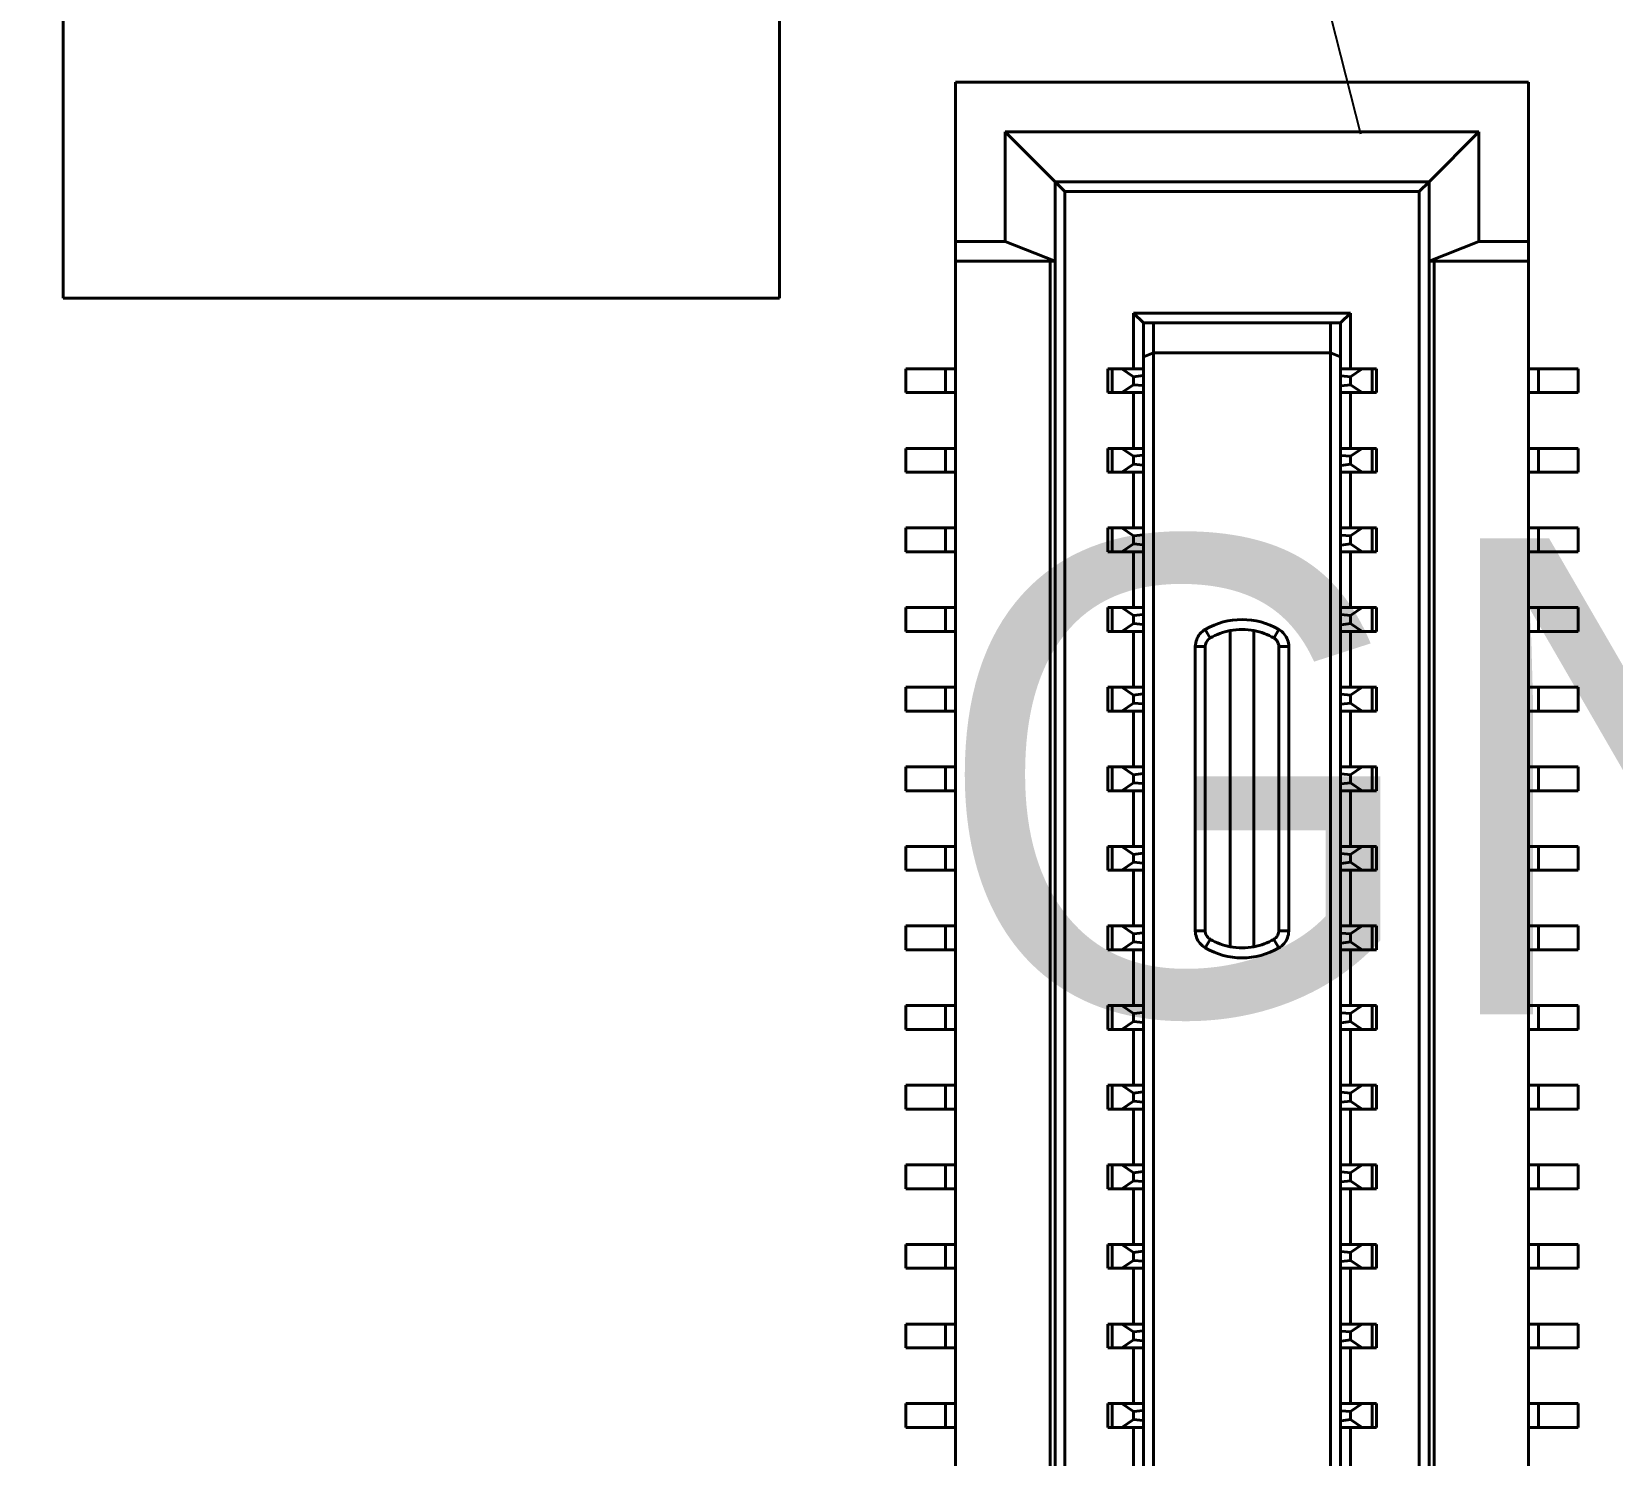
# Model space of a CAD drawing. Header units: millimetres. Extents: x 15 to 205, y 5 to 292.
# Drawn here: x 95.84 to 103.79, y 195.48 to 202.63 of the extents above; entities that cross this region are included whole.
import ezdxf

# ---------------------------------------------------------------- set-up
doc = ezdxf.new("R2010")
doc.units = ezdxf.units.MM
doc.layers.add('Annotations', color=7, linetype='Continuous')
doc.layers.add('Geometries', color=7, linetype='Continuous')
doc.dimstyles.new('ISO-25', dxfattribs={"dimtxt": 2.5, "dimasz": 2.5, "dimexe": 1.25, "dimexo": 0.625, "dimtad": 1, "dimtxsty": 'Standard', "dimcen": 2.5, "dimadec": 0, "dimazin": 0, "dimtfac": 1, "dimtmove": 0, "dimatfit": 3, "dimfxl": 1, "dimarcsym": 0})

msp = doc.modelspace()

# ---------------------------------------------------------------- linework, layer by layer
at = {"layer": 'Geometries', "linetype": 'Continuous', "lineweight": 40}
for p, q in [((96, 201.295), (96, 205.395)), ((99.6, 205.395), (99.6, 201.295)), ((100.485, 202.38), (100.485, 201.58)), ((103.365, 202.38), (100.485, 202.38)), ((103.365, 202.38), (103.365, 201.58)), ((100.735, 202.13), (100.735, 201.58)), ((103.115, 202.13), (100.735, 202.13)), ((100.735, 202.13), (100.985, 201.88)), ((103.115, 202.13), (102.865, 201.88)), ((103.115, 202.13), (103.115, 201.58)), ((100.985, 201.88), (100.985, 201.48)), ((102.865, 201.88), (100.985, 201.88)), ((100.985, 201.88), (101.035, 201.83)), ((102.815, 201.83), (101.035, 201.83)), ((101.035, 190.33), (101.035, 201.83)), ((102.815, 201.83), (102.865, 201.88)), ((102.815, 190.33), (102.815, 201.83)), ((102.865, 201.48), (102.865, 201.88)), ((100.485, 201.58), (100.485, 201.48)), ((100.735, 201.58), (100.485, 201.58)), ((100.735, 201.58), (100.985, 201.48)), ((103.115, 201.58), (102.865, 201.48)), ((103.115, 201.58), (103.365, 201.58)), ((103.365, 201.58), (103.365, 201.48)), ((100.485, 200.94), (100.485, 201.48)), ((100.96, 201.48), (100.485, 201.48)), ((100.96, 201.48), (100.96, 190.68)), ((100.96, 201.48), (100.985, 201.48)), ((100.985, 190.68), (100.985, 201.48)), ((102.865, 190.68), (102.865, 201.48)), ((102.89, 201.48), (102.865, 201.48)), ((102.89, 190.68), (102.89, 201.48)), ((103.365, 201.48), (102.89, 201.48)), ((103.365, 201.48), (103.365, 200.94)), ((99.6, 201.295), (96, 201.295)), ((102.47, 201.22), (101.38, 201.22)), ((101.38, 200.94), (101.38, 201.22)), ((101.43, 201.17), (101.38, 201.22)), ((102.42, 201.17), (102.47, 201.22)), ((102.47, 201.22), (102.47, 200.94)), ((101.43, 201.17), (101.48, 201.17)), ((101.43, 201.17), (101.43, 200.9993)), ((101.48, 201.17), (102.37, 201.17)), ((101.48, 201.17), (101.48, 201.02)), ((102.37, 201.17), (102.37, 201.02)), ((102.42, 201.17), (102.37, 201.17)), ((102.42, 201.17), (102.42, 200.9993)), ((101.43, 200.9993), (101.48, 201.02)), ((101.43, 200.94), (101.43, 200.9993)), ((101.48, 201.02), (102.37, 201.02)), ((101.48, 201.02), (101.48, 191.14)), ((102.42, 200.9993), (102.37, 201.02)), ((102.37, 191.14), (102.37, 201.02)), ((102.42, 200.9993), (102.42, 200.94)), ((100.235, 200.94), (100.235, 200.82)), ((100.235, 200.94), (100.435, 200.94)), ((100.485, 200.94), (100.435, 200.94)), ((100.435, 200.94), (100.435, 200.82)), ((100.485, 200.82), (100.485, 200.94)), ((101.25, 200.94), (101.25, 200.82)), ((101.25, 200.94), (101.2718, 200.94)), ((101.3213, 200.94), (101.2718, 200.94)), ((101.2718, 200.94), (101.2718, 200.82)), ((101.38, 200.94), (101.3213, 200.94)), ((101.38, 200.9), (101.3213, 200.94)), ((101.43, 200.94), (101.38, 200.94)), ((101.4275, 200.9059), (101.38, 200.9)), ((101.38, 200.9), (101.38, 200.86)), ((101.43, 200.82), (101.43, 200.94)), ((102.42, 200.94), (102.47, 200.94)), ((102.42, 200.94), (102.42, 200.8202)), ((102.4225, 200.9045), (102.47, 200.9)), ((102.47, 200.94), (102.5287, 200.94)), ((102.47, 200.9), (102.5287, 200.94)), ((102.47, 200.9), (102.47, 200.86)), ((102.5287, 200.94), (102.5782, 200.94)), ((102.6, 200.94), (102.5782, 200.94)), ((102.5782, 200.94), (102.5782, 200.82)), ((102.6, 200.82), (102.6, 200.94)), ((103.365, 200.94), (103.415, 200.94)), ((103.365, 200.94), (103.365, 200.82)), ((103.615, 200.94), (103.415, 200.94)), ((103.415, 200.94), (103.415, 200.82)), ((103.615, 200.94), (103.615, 200.82)), ((100.235, 200.82), (100.435, 200.82)), ((100.485, 200.82), (100.435, 200.82)), ((100.485, 200.54), (100.485, 200.82)), ((101.25, 200.82), (101.2718, 200.82)), ((101.3213, 200.82), (101.2718, 200.82)), ((101.38, 200.86), (101.3213, 200.82)), ((101.3213, 200.82), (101.38, 200.82)), ((101.4275, 200.8556), (101.38, 200.86)), ((101.38, 200.54), (101.38, 200.82)), ((101.38, 200.82), (101.43, 200.82)), ((101.43, 200.54), (101.43, 200.82)), ((102.42, 200.8202), (102.42, 200.82)), ((102.47, 200.82), (102.42, 200.82)), ((102.42, 200.82), (102.42, 200.54)), ((102.4225, 200.8541), (102.47, 200.86)), ((102.47, 200.86), (102.5287, 200.82)), ((102.47, 200.82), (102.47, 200.54)), ((102.5287, 200.82), (102.47, 200.82)), ((102.5287, 200.82), (102.5782, 200.82)), ((102.6, 200.82), (102.5782, 200.82)), ((103.365, 200.82), (103.415, 200.82)), ((103.365, 200.82), (103.365, 200.54)), ((103.615, 200.82), (103.415, 200.82)), ((100.235, 200.54), (100.435, 200.54)), ((100.235, 200.54), (100.235, 200.42)), ((100.485, 200.54), (100.435, 200.54)), ((100.435, 200.54), (100.435, 200.42)), ((100.485, 200.42), (100.485, 200.54)), ((101.25, 200.54), (101.25, 200.42)), ((101.25, 200.54), (101.2718, 200.54)), ((101.3213, 200.54), (101.2718, 200.54)), ((101.2718, 200.54), (101.2718, 200.42)), ((101.38, 200.54), (101.3213, 200.54)), ((101.38, 200.5), (101.3213, 200.54)), ((101.43, 200.54), (101.38, 200.54)), ((101.4275, 200.5059), (101.38, 200.5)), ((101.38, 200.5), (101.38, 200.46)), ((101.43, 200.42), (101.43, 200.54)), ((102.42, 200.54), (102.47, 200.54)), ((102.42, 200.54), (102.42, 200.4202)), ((102.4225, 200.5045), (102.47, 200.5)), ((102.47, 200.54), (102.5287, 200.54)), ((102.47, 200.5), (102.5287, 200.54)), ((102.47, 200.5), (102.47, 200.46)), ((102.5287, 200.54), (102.5782, 200.54)), ((102.6, 200.54), (102.5782, 200.54)), ((102.5782, 200.54), (102.5782, 200.42)), ((102.6, 200.42), (102.6, 200.54)), ((103.365, 200.54), (103.415, 200.54)), ((103.365, 200.54), (103.365, 200.42)), ((103.615, 200.54), (103.415, 200.54)), ((103.415, 200.54), (103.415, 200.42)), ((103.615, 200.54), (103.615, 200.42)), ((100.235, 200.42), (100.435, 200.42)), ((100.485, 200.42), (100.435, 200.42)), ((100.485, 200.14), (100.485, 200.42)), ((101.25, 200.42), (101.2718, 200.42)), ((101.3213, 200.42), (101.2718, 200.42)), ((101.38, 200.46), (101.3213, 200.42)), ((101.3213, 200.42), (101.3286, 200.42)), ((101.3287, 200.42), (101.3286, 200.42)), ((101.3287, 200.42), (101.38, 200.42)), ((101.4275, 200.4556), (101.38, 200.46)), ((101.38, 200.14), (101.38, 200.42)), ((101.38, 200.42), (101.43, 200.42)), ((101.43, 200.14), (101.43, 200.42)), ((102.42, 200.4202), (102.42, 200.42)), ((102.47, 200.42), (102.42, 200.42)), ((102.42, 200.42), (102.42, 200.14)), ((102.4225, 200.4541), (102.47, 200.46)), ((102.47, 200.46), (102.5287, 200.42)), ((102.47, 200.42), (102.47, 200.14)), ((102.5287, 200.42), (102.47, 200.42)), ((102.5287, 200.42), (102.5782, 200.42)), ((102.6, 200.42), (102.5782, 200.42)), ((103.365, 200.42), (103.415, 200.42)), ((103.365, 200.42), (103.365, 200.14)), ((103.615, 200.42), (103.415, 200.42)), ((100.235, 200.14), (100.435, 200.14)), ((100.235, 200.14), (100.235, 200.02)), ((100.485, 200.14), (100.435, 200.14)), ((100.435, 200.14), (100.435, 200.02)), ((100.485, 200.02), (100.485, 200.14)), ((101.25, 200.14), (101.2718, 200.14)), ((101.25, 200.14), (101.25, 200.02)), ((101.2718, 200.14), (101.2718, 200.02)), ((101.3213, 200.14), (101.2718, 200.14)), ((101.3286, 200.14), (101.3213, 200.14)), ((101.38, 200.1), (101.3213, 200.14)), ((101.3287, 200.14), (101.3286, 200.14)), ((101.38, 200.14), (101.3287, 200.14)), ((101.38, 200.14), (101.4269, 200.14)), ((101.4275, 200.1059), (101.38, 200.1)), ((101.38, 200.1), (101.38, 200.06)), ((101.43, 200.14), (101.4269, 200.14)), ((101.43, 200.02), (101.43, 200.14)), ((102.42, 200.14), (102.42, 200.1395)), ((102.42, 200.14), (102.47, 200.14)), ((102.42, 200.1395), (102.42, 200.02)), ((102.4225, 200.1045), (102.47, 200.1)), ((102.47, 200.14), (102.5287, 200.14)), ((102.47, 200.1), (102.5287, 200.14)), ((102.47, 200.1), (102.47, 200.06)), ((102.5287, 200.14), (102.5782, 200.14)), ((102.6, 200.14), (102.5782, 200.14)), ((102.5782, 200.14), (102.5782, 200.02)), ((102.6, 200.02), (102.6, 200.14)), ((103.365, 200.14), (103.365, 200.02)), ((103.365, 200.14), (103.415, 200.14)), ((103.615, 200.14), (103.415, 200.14)), ((103.415, 200.14), (103.415, 200.02)), ((103.615, 200.14), (103.615, 200.02)), ((100.235, 200.02), (100.435, 200.02)), ((100.485, 200.02), (100.435, 200.02)), ((100.485, 199.74), (100.485, 200.02)), ((101.25, 200.02), (101.2718, 200.02)), ((101.3213, 200.02), (101.2718, 200.02)), ((101.38, 200.06), (101.3213, 200.02)), ((101.3213, 200.02), (101.38, 200.02)), ((101.4275, 200.0556), (101.38, 200.06)), ((101.38, 199.74), (101.38, 200.02)), ((101.38, 200.02), (101.43, 200.02)), ((101.43, 199.74), (101.43, 200.02)), ((102.47, 200.02), (102.42, 200.02)), ((102.42, 200.02), (102.42, 199.74)), ((102.4225, 200.0541), (102.47, 200.06)), ((102.47, 200.06), (102.5287, 200.02)), ((102.47, 200.02), (102.47, 199.74)), ((102.5287, 200.02), (102.47, 200.02)), ((102.5287, 200.02), (102.5782, 200.02)), ((102.6, 200.02), (102.5782, 200.02)), ((103.365, 200.02), (103.415, 200.02)), ((103.365, 200.02), (103.365, 199.74)), ((103.615, 200.02), (103.415, 200.02)), ((100.235, 199.74), (100.435, 199.74)), ((100.235, 199.74), (100.235, 199.62)), ((100.485, 199.74), (100.435, 199.74)), ((100.435, 199.74), (100.435, 199.62)), ((100.485, 199.62), (100.485, 199.74)), ((101.25, 199.74), (101.2718, 199.74)), ((101.25, 199.74), (101.25, 199.62)), ((101.3213, 199.74), (101.2718, 199.74)), ((101.2718, 199.74), (101.2718, 199.62)), ((101.38, 199.74), (101.3213, 199.74)), ((101.38, 199.7), (101.3213, 199.74)), ((101.43, 199.74), (101.38, 199.74)), ((101.4275, 199.7059), (101.38, 199.7)), ((101.38, 199.7), (101.38, 199.66)), ((101.43, 199.62), (101.43, 199.74)), ((102.42, 199.74), (102.47, 199.74)), ((102.42, 199.74), (102.42, 199.6201)), ((102.4225, 199.7045), (102.47, 199.7)), ((102.47, 199.74), (102.5287, 199.74)), ((102.47, 199.7), (102.5287, 199.74)), ((102.47, 199.7), (102.47, 199.66)), ((102.5287, 199.74), (102.5782, 199.74)), ((102.6, 199.74), (102.5782, 199.74)), ((102.5782, 199.74), (102.5782, 199.62)), ((102.6, 199.62), (102.6, 199.74)), ((103.365, 199.74), (103.415, 199.74)), ((103.365, 199.74), (103.365, 199.62)), ((103.615, 199.74), (103.415, 199.74)), ((103.415, 199.74), (103.415, 199.62)), ((103.615, 199.74), (103.615, 199.62)), ((100.235, 199.62), (100.435, 199.62)), ((100.485, 199.62), (100.435, 199.62)), ((100.485, 199.34), (100.485, 199.62)), ((101.25, 199.62), (101.2718, 199.62)), ((101.3213, 199.62), (101.2718, 199.62)), ((101.38, 199.66), (101.3213, 199.62)), ((101.3213, 199.62), (101.3286, 199.62)), ((101.3286, 199.62), (101.3287, 199.62)), ((101.3287, 199.62), (101.38, 199.62)), ((101.4275, 199.6556), (101.38, 199.66)), ((101.38, 199.34), (101.38, 199.62)), ((101.38, 199.62), (101.43, 199.62)), ((101.43, 199.34), (101.43, 199.62)), ((101.765, 199.5871), (101.74, 199.6304)), ((101.865, 199.6243), (101.865, 198.0357)), ((101.985, 198.0357), (101.985, 199.6243)), ((102.11, 199.6304), (102.085, 199.5871)), ((102.42, 199.6201), (102.42, 199.62)), ((102.42, 199.62), (102.42, 199.34)), ((102.47, 199.62), (102.42, 199.62)), ((102.4225, 199.6541), (102.47, 199.66)), ((102.47, 199.66), (102.5287, 199.62)), ((102.47, 199.62), (102.47, 199.34)), ((102.5287, 199.62), (102.47, 199.62)), ((102.5287, 199.62), (102.5782, 199.62)), ((102.6, 199.62), (102.5782, 199.62)), ((103.365, 199.62), (103.415, 199.62)), ((103.365, 199.62), (103.365, 199.34)), ((103.615, 199.62), (103.415, 199.62)), ((101.74, 199.5438), (101.69, 199.5438)), ((101.69, 199.5438), (101.69, 198.1162)), ((101.74, 198.1162), (101.74, 199.5438)), ((102.16, 199.5438), (102.11, 199.5438)), ((102.11, 199.5438), (102.11, 198.1162)), ((102.16, 198.1162), (102.16, 199.5438)), ((100.235, 199.34), (100.435, 199.34)), ((100.235, 199.34), (100.235, 199.22)), ((100.485, 199.34), (100.435, 199.34)), ((100.435, 199.34), (100.435, 199.22)), ((100.485, 199.22), (100.485, 199.34)), ((101.25, 199.34), (101.2718, 199.34)), ((101.25, 199.34), (101.25, 199.22)), ((101.2718, 199.34), (101.2718, 199.22)), ((101.3213, 199.34), (101.2718, 199.34)), ((101.38, 199.34), (101.3213, 199.34)), ((101.38, 199.3), (101.3213, 199.34)), ((101.43, 199.34), (101.38, 199.34)), ((101.4275, 199.3059), (101.38, 199.3)), ((101.38, 199.3), (101.38, 199.26)), ((101.43, 199.22), (101.43, 199.34)), ((102.42, 199.34), (102.47, 199.34)), ((102.42, 199.34), (102.42, 199.2202)), ((102.4225, 199.3045), (102.47, 199.3)), ((102.47, 199.34), (102.5287, 199.34)), ((102.47, 199.3), (102.5287, 199.34)), ((102.47, 199.3), (102.47, 199.26)), ((102.5287, 199.34), (102.5782, 199.34)), ((102.6, 199.34), (102.5782, 199.34)), ((102.5782, 199.34), (102.5782, 199.22)), ((102.6, 199.22), (102.6, 199.34)), ((103.365, 199.34), (103.365, 199.22)), ((103.365, 199.34), (103.415, 199.34)), ((103.615, 199.34), (103.415, 199.34)), ((103.415, 199.34), (103.415, 199.22)), ((103.615, 199.34), (103.615, 199.22)), ((100.235, 199.22), (100.435, 199.22)), ((100.485, 199.22), (100.435, 199.22)), ((100.485, 198.94), (100.485, 199.22)), ((101.25, 199.22), (101.2718, 199.22)), ((101.3213, 199.22), (101.2718, 199.22)), ((101.38, 199.26), (101.3213, 199.22)), ((101.3213, 199.22), (101.38, 199.22)), ((101.4275, 199.2556), (101.38, 199.26)), ((101.38, 198.94), (101.38, 199.22)), ((101.38, 199.22), (101.43, 199.22)), ((101.43, 198.94), (101.43, 199.22)), ((102.42, 199.2202), (102.42, 199.22)), ((102.47, 199.22), (102.42, 199.22)), ((102.42, 199.22), (102.42, 198.94)), ((102.4225, 199.2541), (102.47, 199.26)), ((102.47, 199.26), (102.5287, 199.22)), ((102.47, 199.22), (102.47, 198.94)), ((102.5213, 199.22), (102.47, 199.22)), ((102.5213, 199.22), (102.5214, 199.22)), ((102.5287, 199.22), (102.5214, 199.22)), ((102.5287, 199.22), (102.5782, 199.22)), ((102.6, 199.22), (102.5782, 199.22)), ((103.365, 199.22), (103.415, 199.22)), ((103.365, 199.22), (103.365, 198.94)), ((103.615, 199.22), (103.415, 199.22)), ((100.235, 198.94), (100.435, 198.94)), ((100.235, 198.94), (100.235, 198.82)), ((100.485, 198.94), (100.435, 198.94)), ((100.435, 198.94), (100.435, 198.82)), ((100.485, 198.82), (100.485, 198.94)), ((101.25, 198.94), (101.2718, 198.94)), ((101.25, 198.94), (101.25, 198.82)), ((101.3213, 198.94), (101.2718, 198.94)), ((101.2718, 198.94), (101.2718, 198.82)), ((101.38, 198.94), (101.3213, 198.94)), ((101.38, 198.9), (101.3213, 198.94)), ((101.43, 198.94), (101.38, 198.94)), ((101.4275, 198.9059), (101.38, 198.9)), ((101.38, 198.9), (101.38, 198.86)), ((101.43, 198.82), (101.43, 198.94)), ((102.42, 198.94), (102.47, 198.94)), ((102.42, 198.94), (102.42, 198.9388)), ((102.42, 198.9388), (102.42, 198.82)), ((102.4225, 198.9045), (102.47, 198.9)), ((102.47, 198.94), (102.5287, 198.94)), ((102.47, 198.9), (102.5287, 198.94)), ((102.47, 198.9), (102.47, 198.86)), ((102.5287, 198.94), (102.5782, 198.94)), ((102.6, 198.94), (102.5782, 198.94)), ((102.5782, 198.94), (102.5782, 198.82)), ((102.6, 198.82), (102.6, 198.94)), ((103.365, 198.94), (103.415, 198.94)), ((103.365, 198.94), (103.365, 198.82)), ((103.615, 198.94), (103.415, 198.94)), ((103.415, 198.94), (103.415, 198.82)), ((103.615, 198.94), (103.615, 198.82)), ((100.235, 198.82), (100.435, 198.82)), ((100.485, 198.82), (100.435, 198.82)), ((100.485, 198.54), (100.485, 198.82)), ((101.25, 198.82), (101.2718, 198.82)), ((101.3213, 198.82), (101.2718, 198.82)), ((101.38, 198.86), (101.3213, 198.82)), ((101.3213, 198.82), (101.38, 198.82)), ((101.4275, 198.8556), (101.38, 198.86)), ((101.38, 198.54), (101.38, 198.82)), ((101.38, 198.82), (101.43, 198.82)), ((101.43, 198.54), (101.43, 198.82)), ((102.47, 198.82), (102.42, 198.82)), ((102.42, 198.82), (102.42, 198.54)), ((102.4225, 198.8541), (102.47, 198.86)), ((102.47, 198.86), (102.5287, 198.82)), ((102.47, 198.82), (102.47, 198.54)), ((102.5287, 198.82), (102.47, 198.82)), ((102.5287, 198.82), (102.5782, 198.82)), ((102.6, 198.82), (102.5782, 198.82)), ((103.365, 198.82), (103.415, 198.82)), ((103.365, 198.82), (103.365, 198.54)), ((103.615, 198.82), (103.415, 198.82)), ((100.235, 198.54), (100.435, 198.54)), ((100.235, 198.54), (100.235, 198.42)), ((100.485, 198.54), (100.435, 198.54)), ((100.435, 198.54), (100.435, 198.42)), ((100.485, 198.42), (100.485, 198.54)), ((101.25, 198.54), (101.2718, 198.54)), ((101.25, 198.54), (101.25, 198.42)), ((101.2718, 198.54), (101.2718, 198.42)), ((101.3213, 198.54), (101.2718, 198.54)), ((101.38, 198.54), (101.3213, 198.54)), ((101.38, 198.5), (101.3213, 198.54)), ((101.43, 198.54), (101.38, 198.54)), ((101.4275, 198.5059), (101.38, 198.5)), ((101.38, 198.5), (101.38, 198.46)), ((101.43, 198.42), (101.43, 198.54)), ((102.42, 198.54), (102.42, 198.5388)), ((102.42, 198.54), (102.47, 198.54)), ((102.42, 198.5388), (102.42, 198.42)), ((102.4225, 198.5045), (102.47, 198.5)), ((102.47, 198.54), (102.5287, 198.54)), ((102.47, 198.5), (102.5287, 198.54)), ((102.47, 198.5), (102.47, 198.46)), ((102.5287, 198.54), (102.5782, 198.54)), ((102.6, 198.54), (102.5782, 198.54)), ((102.5782, 198.54), (102.5782, 198.42)), ((102.6, 198.42), (102.6, 198.54)), ((103.365, 198.54), (103.415, 198.54)), ((103.365, 198.54), (103.365, 198.42)), ((103.615, 198.54), (103.415, 198.54)), ((103.415, 198.54), (103.415, 198.42)), ((103.615, 198.54), (103.615, 198.42)), ((100.235, 198.42), (100.435, 198.42)), ((100.485, 198.42), (100.435, 198.42)), ((100.485, 198.14), (100.485, 198.42)), ((101.25, 198.42), (101.2718, 198.42)), ((101.3213, 198.42), (101.2718, 198.42)), ((101.38, 198.46), (101.3213, 198.42)), ((101.3213, 198.42), (101.3285, 198.42)), ((101.3287, 198.42), (101.3285, 198.42)), ((101.3287, 198.42), (101.38, 198.42)), ((101.4275, 198.4556), (101.38, 198.46)), ((101.38, 198.14), (101.38, 198.42)), ((101.38, 198.42), (101.43, 198.42)), ((101.43, 198.14), (101.43, 198.42)), ((102.47, 198.42), (102.42, 198.42)), ((102.42, 198.42), (102.42, 198.14)), ((102.4225, 198.4541), (102.47, 198.46)), ((102.47, 198.46), (102.5287, 198.42)), ((102.47, 198.42), (102.47, 198.14)), ((102.5287, 198.42), (102.47, 198.42)), ((102.5287, 198.42), (102.5782, 198.42)), ((102.6, 198.42), (102.5782, 198.42)), ((103.365, 198.42), (103.415, 198.42)), ((103.365, 198.42), (103.365, 198.14)), ((103.615, 198.42), (103.415, 198.42)), ((100.235, 198.14), (100.435, 198.14)), ((100.235, 198.14), (100.235, 198.02)), ((100.485, 198.14), (100.435, 198.14)), ((100.435, 198.14), (100.435, 198.02)), ((100.485, 198.02), (100.485, 198.14)), ((101.25, 198.14), (101.2718, 198.14)), ((101.25, 198.14), (101.25, 198.02)), ((101.3213, 198.14), (101.2718, 198.14)), ((101.2718, 198.14), (101.2718, 198.02)), ((101.38, 198.1), (101.3213, 198.14)), ((101.38, 198.14), (101.3213, 198.14)), ((101.43, 198.14), (101.38, 198.14)), ((101.4275, 198.1059), (101.38, 198.1)), ((101.38, 198.1), (101.38, 198.06)), ((101.43, 198.02), (101.43, 198.14)), ((101.69, 198.1162), (101.74, 198.1162)), ((102.11, 198.1162), (102.16, 198.1162)), ((102.42, 198.14), (102.47, 198.14)), ((102.42, 198.14), (102.42, 198.0201)), ((102.4225, 198.1045), (102.47, 198.1)), ((102.47, 198.1), (102.5287, 198.14)), ((102.47, 198.14), (102.5287, 198.14)), ((102.47, 198.1), (102.47, 198.06)), ((102.5287, 198.14), (102.5782, 198.14)), ((102.6, 198.14), (102.5782, 198.14)), ((102.5782, 198.14), (102.5782, 198.02)), ((102.6, 198.02), (102.6, 198.14)), ((103.365, 198.14), (103.365, 198.02)), ((103.365, 198.14), (103.415, 198.14)), ((103.615, 198.14), (103.415, 198.14)), ((103.415, 198.14), (103.415, 198.02)), ((103.615, 198.14), (103.615, 198.02)), ((100.235, 198.02), (100.435, 198.02)), ((100.485, 198.02), (100.435, 198.02)), ((100.485, 197.74), (100.485, 198.02)), ((101.25, 198.02), (101.2718, 198.02)), ((101.3213, 198.02), (101.2718, 198.02)), ((101.38, 198.06), (101.3213, 198.02)), ((101.3213, 198.02), (101.38, 198.02)), ((101.4275, 198.0556), (101.38, 198.06)), ((101.38, 197.74), (101.38, 198.02)), ((101.38, 198.02), (101.43, 198.02)), ((101.43, 197.74), (101.43, 198.02)), ((101.765, 198.0729), (101.74, 198.0296)), ((102.11, 198.0296), (102.085, 198.0729)), ((102.42, 198.0201), (102.42, 198.02)), ((102.42, 198.02), (102.42, 197.74)), ((102.47, 198.02), (102.42, 198.02)), ((102.4225, 198.0541), (102.47, 198.06)), ((102.47, 198.06), (102.5287, 198.02)), ((102.47, 198.02), (102.47, 197.74)), ((102.5287, 198.02), (102.47, 198.02)), ((102.5287, 198.02), (102.5782, 198.02)), ((102.6, 198.02), (102.5782, 198.02)), ((103.365, 198.02), (103.415, 198.02)), ((103.365, 198.02), (103.365, 197.74)), ((103.615, 198.02), (103.415, 198.02)), ((100.235, 197.74), (100.435, 197.74)), ((100.235, 197.74), (100.235, 197.62)), ((100.485, 197.74), (100.435, 197.74)), ((100.435, 197.74), (100.435, 197.62)), ((100.485, 197.62), (100.485, 197.74)), ((101.25, 197.74), (101.2718, 197.74)), ((101.25, 197.74), (101.25, 197.62)), ((101.2718, 197.74), (101.2718, 197.62)), ((101.3213, 197.74), (101.2718, 197.74)), ((101.38, 197.74), (101.3213, 197.74)), ((101.38, 197.7), (101.3213, 197.74)), ((101.43, 197.74), (101.38, 197.74)), ((101.4275, 197.7059), (101.38, 197.7)), ((101.38, 197.7), (101.38, 197.66)), ((101.43, 197.62), (101.43, 197.74)), ((102.42, 197.74), (102.47, 197.74)), ((102.42, 197.74), (102.42, 197.7395)), ((102.42, 197.7395), (102.42, 197.62)), ((102.4225, 197.7045), (102.47, 197.7)), ((102.47, 197.74), (102.5287, 197.74)), ((102.47, 197.7), (102.5287, 197.74)), ((102.47, 197.7), (102.47, 197.66)), ((102.5287, 197.74), (102.5782, 197.74)), ((102.6, 197.74), (102.5782, 197.74)), ((102.5782, 197.74), (102.5782, 197.62)), ((102.6, 197.62), (102.6, 197.74)), ((103.365, 197.74), (103.415, 197.74)), ((103.365, 197.74), (103.365, 197.62)), ((103.615, 197.74), (103.415, 197.74)), ((103.415, 197.74), (103.415, 197.62)), ((103.615, 197.74), (103.615, 197.62)), ((100.235, 197.62), (100.435, 197.62)), ((100.485, 197.62), (100.435, 197.62)), ((100.485, 197.34), (100.485, 197.62)), ((101.25, 197.62), (101.2718, 197.62)), ((101.3213, 197.62), (101.2718, 197.62)), ((101.38, 197.66), (101.3213, 197.62)), ((101.3213, 197.62), (101.38, 197.62)), ((101.4275, 197.6556), (101.38, 197.66)), ((101.38, 197.34), (101.38, 197.62)), ((101.38, 197.62), (101.43, 197.62)), ((101.43, 197.34), (101.43, 197.62)), ((102.42, 197.62), (102.42, 197.34)), ((102.47, 197.62), (102.42, 197.62)), ((102.4225, 197.6541), (102.47, 197.66)), ((102.47, 197.66), (102.5287, 197.62)), ((102.47, 197.62), (102.47, 197.34)), ((102.5287, 197.62), (102.47, 197.62)), ((102.5287, 197.62), (102.5782, 197.62)), ((102.6, 197.62), (102.5782, 197.62)), ((103.365, 197.62), (103.415, 197.62)), ((103.365, 197.62), (103.365, 197.34)), ((103.615, 197.62), (103.415, 197.62)), ((100.235, 197.34), (100.435, 197.34)), ((100.235, 197.34), (100.235, 197.22)), ((100.485, 197.34), (100.435, 197.34)), ((100.435, 197.34), (100.435, 197.22)), ((100.485, 197.22), (100.485, 197.34)), ((101.25, 197.34), (101.2718, 197.34)), ((101.25, 197.34), (101.25, 197.22)), ((101.3213, 197.34), (101.2718, 197.34)), ((101.2718, 197.34), (101.2718, 197.22)), ((101.38, 197.34), (101.3213, 197.34)), ((101.38, 197.3), (101.3213, 197.34)), ((101.43, 197.34), (101.38, 197.34)), ((101.4275, 197.3059), (101.38, 197.3)), ((101.38, 197.3), (101.38, 197.26)), ((101.43, 197.22), (101.43, 197.34)), ((102.42, 197.34), (102.47, 197.34)), ((102.42, 197.34), (102.42, 197.2372)), ((102.4225, 197.3045), (102.47, 197.3)), ((102.47, 197.34), (102.5287, 197.34)), ((102.47, 197.3), (102.5287, 197.34)), ((102.47, 197.3), (102.47, 197.26)), ((102.5287, 197.34), (102.5782, 197.34)), ((102.6, 197.34), (102.5782, 197.34)), ((102.5782, 197.34), (102.5782, 197.22)), ((102.6, 197.22), (102.6, 197.34)), ((103.365, 197.34), (103.415, 197.34)), ((103.365, 197.34), (103.365, 197.22)), ((103.615, 197.34), (103.415, 197.34)), ((103.415, 197.34), (103.415, 197.22)), ((103.615, 197.34), (103.615, 197.22)), ((100.235, 197.22), (100.435, 197.22)), ((100.485, 197.22), (100.435, 197.22)), ((100.485, 196.94), (100.485, 197.22)), ((101.25, 197.22), (101.2718, 197.22)), ((101.3213, 197.22), (101.2718, 197.22)), ((101.38, 197.26), (101.3213, 197.22)), ((101.3213, 197.22), (101.3285, 197.22)), ((101.3285, 197.22), (101.3287, 197.22)), ((101.3287, 197.22), (101.38, 197.22)), ((101.4275, 197.2556), (101.38, 197.26)), ((101.38, 196.94), (101.38, 197.22)), ((101.38, 197.22), (101.43, 197.22)), ((101.43, 196.94), (101.43, 197.22)), ((102.42, 197.2372), (102.42, 197.22)), ((102.47, 197.22), (102.42, 197.22)), ((102.42, 197.22), (102.42, 196.94)), ((102.4225, 197.2541), (102.47, 197.26)), ((102.47, 197.26), (102.5287, 197.22)), ((102.47, 197.22), (102.47, 196.94)), ((102.5213, 197.22), (102.47, 197.22)), ((102.5213, 197.22), (102.5214, 197.22)), ((102.5287, 197.22), (102.5214, 197.22)), ((102.5287, 197.22), (102.5782, 197.22)), ((102.6, 197.22), (102.5782, 197.22)), ((103.365, 197.22), (103.415, 197.22)), ((103.365, 197.22), (103.365, 196.94)), ((103.615, 197.22), (103.415, 197.22)), ((100.235, 196.94), (100.435, 196.94)), ((100.235, 196.94), (100.235, 196.82)), ((100.485, 196.94), (100.435, 196.94)), ((100.435, 196.94), (100.435, 196.82)), ((100.485, 196.82), (100.485, 196.94)), ((101.25, 196.94), (101.25, 196.82)), ((101.25, 196.94), (101.2718, 196.94)), ((101.2718, 196.94), (101.2718, 196.82)), ((101.3213, 196.94), (101.2718, 196.94)), ((101.38, 196.9), (101.3213, 196.94)), ((101.38, 196.94), (101.3213, 196.94)), ((101.43, 196.94), (101.38, 196.94)), ((101.4275, 196.9059), (101.38, 196.9)), ((101.38, 196.9), (101.38, 196.86)), ((101.43, 196.82), (101.43, 196.94)), ((102.42, 196.94), (102.47, 196.94)), ((102.42, 196.94), (102.42, 196.9395)), ((102.42, 196.9395), (102.42, 196.82)), ((102.4225, 196.9045), (102.47, 196.9)), ((102.47, 196.9), (102.5287, 196.94)), ((102.47, 196.94), (102.5287, 196.94)), ((102.47, 196.9), (102.47, 196.86)), ((102.5287, 196.94), (102.5782, 196.94)), ((102.6, 196.94), (102.5782, 196.94)), ((102.5782, 196.94), (102.5782, 196.82)), ((102.6, 196.82), (102.6, 196.94)), ((103.365, 196.94), (103.415, 196.94)), ((103.365, 196.94), (103.365, 196.82)), ((103.415, 196.94), (103.415, 196.82)), ((103.615, 196.94), (103.415, 196.94)), ((103.615, 196.94), (103.615, 196.82)), ((100.235, 196.82), (100.435, 196.82)), ((100.485, 196.82), (100.435, 196.82)), ((100.485, 196.54), (100.485, 196.82)), ((101.25, 196.82), (101.2718, 196.82)), ((101.3213, 196.82), (101.2718, 196.82)), ((101.38, 196.86), (101.3213, 196.82)), ((101.3213, 196.82), (101.3285, 196.82)), ((101.3285, 196.82), (101.3287, 196.82)), ((101.3287, 196.82), (101.38, 196.82)), ((101.4275, 196.8556), (101.38, 196.86)), ((101.38, 196.54), (101.38, 196.82)), ((101.38, 196.82), (101.43, 196.82)), ((101.43, 196.54), (101.43, 196.82)), ((102.47, 196.82), (102.42, 196.82)), ((102.42, 196.82), (102.42, 196.54)), ((102.4225, 196.8541), (102.47, 196.86)), ((102.47, 196.86), (102.5287, 196.82)), ((102.47, 196.82), (102.47, 196.54)), ((102.5287, 196.82), (102.47, 196.82)), ((102.5287, 196.82), (102.5782, 196.82)), ((102.6, 196.82), (102.5782, 196.82)), ((103.365, 196.82), (103.415, 196.82)), ((103.365, 196.82), (103.365, 196.54)), ((103.615, 196.82), (103.415, 196.82)), ((100.235, 196.54), (100.435, 196.54)), ((100.235, 196.54), (100.235, 196.42)), ((100.485, 196.54), (100.435, 196.54)), ((100.435, 196.54), (100.435, 196.42)), ((100.485, 196.42), (100.485, 196.54)), ((101.25, 196.54), (101.2718, 196.54)), ((101.25, 196.54), (101.25, 196.42)), ((101.3213, 196.54), (101.2718, 196.54)), ((101.2718, 196.54), (101.2718, 196.42)), ((101.38, 196.54), (101.3213, 196.54)), ((101.38, 196.5), (101.3213, 196.54)), ((101.43, 196.54), (101.38, 196.54)), ((101.4275, 196.5059), (101.38, 196.5)), ((101.38, 196.5), (101.38, 196.46)), ((101.43, 196.42), (101.43, 196.54)), ((102.42, 196.54), (102.47, 196.54)), ((102.42, 196.54), (102.42, 196.5388)), ((102.42, 196.5388), (102.42, 196.42)), ((102.4225, 196.5045), (102.47, 196.5)), ((102.47, 196.54), (102.5287, 196.54)), ((102.47, 196.5), (102.5287, 196.54)), ((102.47, 196.5), (102.47, 196.46)), ((102.5287, 196.54), (102.5782, 196.54)), ((102.5782, 196.54), (102.5782, 196.42)), ((102.6, 196.54), (102.5782, 196.54)), ((102.6, 196.42), (102.6, 196.54)), ((103.365, 196.54), (103.365, 196.42)), ((103.365, 196.54), (103.415, 196.54)), ((103.615, 196.54), (103.415, 196.54)), ((103.415, 196.54), (103.415, 196.42)), ((103.615, 196.54), (103.615, 196.42)), ((100.235, 196.42), (100.435, 196.42)), ((100.485, 196.42), (100.435, 196.42)), ((100.485, 196.14), (100.485, 196.42)), ((101.25, 196.42), (101.2718, 196.42)), ((101.3213, 196.42), (101.2718, 196.42)), ((101.38, 196.46), (101.3213, 196.42)), ((101.3213, 196.42), (101.38, 196.42)), ((101.4275, 196.4556), (101.38, 196.46)), ((101.38, 196.14), (101.38, 196.42)), ((101.38, 196.42), (101.43, 196.42)), ((101.43, 196.14), (101.43, 196.42)), ((102.47, 196.42), (102.42, 196.42)), ((102.42, 196.42), (102.42, 196.14)), ((102.4225, 196.4541), (102.47, 196.46)), ((102.47, 196.46), (102.5287, 196.42)), ((102.47, 196.42), (102.47, 196.14)), ((102.5287, 196.42), (102.47, 196.42)), ((102.5287, 196.42), (102.5782, 196.42)), ((102.6, 196.42), (102.5782, 196.42)), ((103.365, 196.42), (103.415, 196.42)), ((103.365, 196.42), (103.365, 196.14)), ((103.615, 196.42), (103.415, 196.42)), ((100.235, 196.14), (100.435, 196.14)), ((100.235, 196.14), (100.235, 196.02)), ((100.485, 196.14), (100.435, 196.14)), ((100.435, 196.14), (100.435, 196.02)), ((100.485, 196.02), (100.485, 196.14)), ((101.25, 196.14), (101.2718, 196.14)), ((101.25, 196.14), (101.25, 196.02)), ((101.3213, 196.14), (101.2718, 196.14)), ((101.2718, 196.14), (101.2718, 196.02)), ((101.38, 196.14), (101.3213, 196.14)), ((101.38, 196.1), (101.3213, 196.14)), ((101.43, 196.14), (101.38, 196.14)), ((101.4275, 196.1059), (101.38, 196.1)), ((101.38, 196.1), (101.38, 196.06)), ((101.43, 196.02), (101.43, 196.14)), ((102.42, 196.14), (102.47, 196.14)), ((102.42, 196.14), (102.42, 196.1395)), ((102.42, 196.1395), (102.42, 196.02)), ((102.4225, 196.1045), (102.47, 196.1)), ((102.47, 196.14), (102.5287, 196.14)), ((102.47, 196.1), (102.5287, 196.14)), ((102.47, 196.1), (102.47, 196.06)), ((102.5287, 196.14), (102.5782, 196.14)), ((102.5782, 196.14), (102.5782, 196.02)), ((102.6, 196.14), (102.5782, 196.14)), ((102.6, 196.02), (102.6, 196.14)), ((103.365, 196.14), (103.415, 196.14)), ((103.365, 196.14), (103.365, 196.02)), ((103.415, 196.14), (103.415, 196.02)), ((103.615, 196.14), (103.415, 196.14)), ((103.615, 196.14), (103.615, 196.02)), ((101.38, 196.06), (101.3213, 196.02)), ((101.4275, 196.0556), (101.38, 196.06)), ((102.4225, 196.0541), (102.47, 196.06)), ((102.47, 196.06), (102.5287, 196.02)), ((100.235, 196.02), (100.435, 196.02)), ((100.485, 196.02), (100.435, 196.02)), ((100.485, 195.74), (100.485, 196.02)), ((101.25, 196.02), (101.2718, 196.02)), ((101.3213, 196.02), (101.2718, 196.02)), ((101.3213, 196.02), (101.38, 196.02)), ((101.38, 195.74), (101.38, 196.02)), ((101.38, 196.02), (101.43, 196.02)), ((101.43, 195.74), (101.43, 196.02)), ((102.47, 196.02), (102.42, 196.02)), ((102.42, 196.02), (102.42, 195.74)), ((102.47, 196.02), (102.47, 195.74)), ((102.5287, 196.02), (102.47, 196.02)), ((102.5287, 196.02), (102.5782, 196.02)), ((102.6, 196.02), (102.5782, 196.02)), ((103.365, 196.02), (103.415, 196.02)), ((103.365, 196.02), (103.365, 195.74)), ((103.615, 196.02), (103.415, 196.02)), ((100.235, 195.74), (100.435, 195.74)), ((100.235, 195.74), (100.235, 195.62)), ((100.485, 195.74), (100.435, 195.74)), ((100.435, 195.74), (100.435, 195.62)), ((100.485, 195.62), (100.485, 195.74)), ((101.25, 195.74), (101.2718, 195.74)), ((101.25, 195.74), (101.25, 195.62)), ((101.3213, 195.74), (101.2718, 195.74)), ((101.2718, 195.74), (101.2718, 195.62)), ((101.38, 195.7), (101.3213, 195.74)), ((101.38, 195.74), (101.3213, 195.74)), ((101.43, 195.74), (101.38, 195.74)), ((101.4275, 195.7059), (101.38, 195.7)), ((101.43, 195.62), (101.43, 195.74)), ((102.42, 195.74), (102.42, 195.6201)), ((102.42, 195.74), (102.47, 195.74)), ((102.4225, 195.7045), (102.47, 195.7)), ((102.47, 195.7), (102.5287, 195.74)), ((102.47, 195.74), (102.5287, 195.74)), ((102.5287, 195.74), (102.5782, 195.74)), ((102.6, 195.74), (102.5782, 195.74)), ((102.5782, 195.74), (102.5782, 195.62)), ((102.6, 195.62), (102.6, 195.74)), ((103.365, 195.74), (103.415, 195.74)), ((103.365, 195.74), (103.365, 195.62)), ((103.615, 195.74), (103.415, 195.74)), ((103.415, 195.74), (103.415, 195.62)), ((103.615, 195.74), (103.615, 195.62)), ((101.38, 195.66), (101.3213, 195.62)), ((101.38, 195.7), (101.38, 195.66)), ((101.4275, 195.6556), (101.38, 195.66)), ((102.4225, 195.6541), (102.47, 195.66)), ((102.47, 195.7), (102.47, 195.66)), ((102.47, 195.66), (102.5287, 195.62)), ((100.235, 195.62), (100.435, 195.62)), ((100.485, 195.62), (100.435, 195.62)), ((100.485, 195.34), (100.485, 195.62)), ((101.25, 195.62), (101.2718, 195.62)), ((101.3213, 195.62), (101.2718, 195.62)), ((101.3213, 195.62), (101.38, 195.62)), ((101.38, 195.34), (101.38, 195.62)), ((101.38, 195.62), (101.43, 195.62)), ((101.43, 195.34), (101.43, 195.62)), ((102.42, 195.6201), (102.42, 195.62)), ((102.47, 195.62), (102.42, 195.62)), ((102.42, 195.62), (102.42, 195.34)), ((102.47, 195.62), (102.47, 195.34)), ((102.5287, 195.62), (102.47, 195.62)), ((102.5287, 195.62), (102.5782, 195.62)), ((102.6, 195.62), (102.5782, 195.62)), ((103.365, 195.62), (103.415, 195.62)), ((103.365, 195.62), (103.365, 195.34)), ((103.615, 195.62), (103.415, 195.62))]:
    msp.add_line(p, q, dxfattribs=at)
at = {"layer": 'Geometries', "linetype": 'Continuous', "lineweight": 40, "flags": 128}
for points in [[(101.74, 199.6304), (101.7327, 199.6258), (101.7258, 199.6205), (101.7193, 199.6144), (101.7133, 199.6077), (101.7084, 199.6012), (101.704, 199.5943), (101.7002, 199.5869), (101.6969, 199.5792), (101.6941, 199.5708), (101.692, 199.5621), (101.6907, 199.553), (101.6901, 199.5438)], [(102.16, 199.5438), (102.1596, 199.5526), (102.1584, 199.5613), (102.1564, 199.5701), (102.1535, 199.5787), (102.1503, 199.5862), (102.1465, 199.5934), (102.142, 199.6004), (102.137, 199.6071), (102.1311, 199.6136), (102.1246, 199.6197), (102.1175, 199.6253), (102.11, 199.6304)], [(101.765, 199.5871), (101.7597, 199.5835), (101.7549, 199.5792), (101.751, 199.5749), (101.7477, 199.5701), (101.7448, 199.565), (101.7427, 199.5596), (101.7411, 199.5541), (101.7402, 199.5483), (101.74, 199.5438)], [(102.11, 199.5438), (102.1098, 199.5479), (102.1093, 199.552), (102.1084, 199.5561), (102.1072, 199.5602), (102.1056, 199.564), (102.1038, 199.5677), (102.1016, 199.5713), (102.0991, 199.5747), (102.0961, 199.5782), (102.0927, 199.5814), (102.089, 199.5844), (102.085, 199.5871)], [(101.69, 198.1162), (101.6904, 198.1074), (101.6916, 198.0988), (101.6936, 198.09), (101.6965, 198.0814), (101.6997, 198.0739), (101.7035, 198.0667), (101.708, 198.0596), (101.713, 198.053), (101.7189, 198.0464), (101.7254, 198.0403), (101.7325, 198.0347), (101.74, 198.0296)], [(101.74, 198.1162), (101.7404, 198.1099), (101.7416, 198.1038), (101.7435, 198.098), (101.7461, 198.0925), (101.7493, 198.0875), (101.7528, 198.0831), (101.7567, 198.0792), (101.7607, 198.0758), (101.7649, 198.073)], [(102.085, 198.0729), (102.0903, 198.0766), (102.0951, 198.0808), (102.099, 198.0852), (102.1023, 198.0899), (102.1052, 198.095), (102.1073, 198.1004), (102.1089, 198.106), (102.1098, 198.1117), (102.11, 198.1162)], [(102.11, 198.0296), (102.1173, 198.0343), (102.1242, 198.0396), (102.1307, 198.0457), (102.1367, 198.0523), (102.1416, 198.0588), (102.146, 198.0657), (102.1498, 198.0731), (102.1531, 198.0808), (102.1559, 198.0893), (102.158, 198.0979), (102.1593, 198.107), (102.1599, 198.1162)]]:
    msp.add_lwpolyline(points, dxfattribs=at)
at = {"layer": 'Geometries', "linetype": 'Continuous', "lineweight": 40}
for centre, radius in [((110, 199.295), 60), ((109.9416, 199.3105), 50.2)]:
    msp.add_circle(centre, radius, dxfattribs=at)
for centre, radius, start, end in [((109.9416, 199.3105), 50, 309.6552, 230.14921), ((101.925, 199.31), 0.37, 60, 120), ((101.925, 199.31), 0.32, 100.80692, 120), ((101.925, 199.31), 0.32, 79.19308, 100.80692), ((101.925, 199.31), 0.32, 60, 79.19308), ((101.925, 198.35), 0.37, 240, 300), ((101.925, 198.35), 0.32, 240, 259.19308), ((101.925, 198.35), 0.32, 259.19308, 280.80692), ((101.925, 198.35), 0.32, 280.80692, 300)]:
    msp.add_arc(centre, radius, start, end, dxfattribs=at)

# ---------------------------------------------------------------- texts
at = {"layer": 'Annotations', "linetype": 'Continuous', "lineweight": 15, "insert": (100.3705, 198.8748), "char_height": 1.794375, "width": 84.66672, "attachment_point": 4}
msp.add_mtext('{\\fSF-Mono-Regular-Extended.ttf|b0|i0|c0|p0;\\H1.333333x;GND}', dxfattribs=at)

# ---------------------------------------------------------------- leaders
at = {"layer": 'Annotations', "linetype": 'Continuous', "lineweight": 15}
msp.add_leader([(96.044, 227.7075), (102.5202, 202.1202)], dimstyle='ISO-25', dxfattribs=at)

doc.saveas('drawing.dxf')
